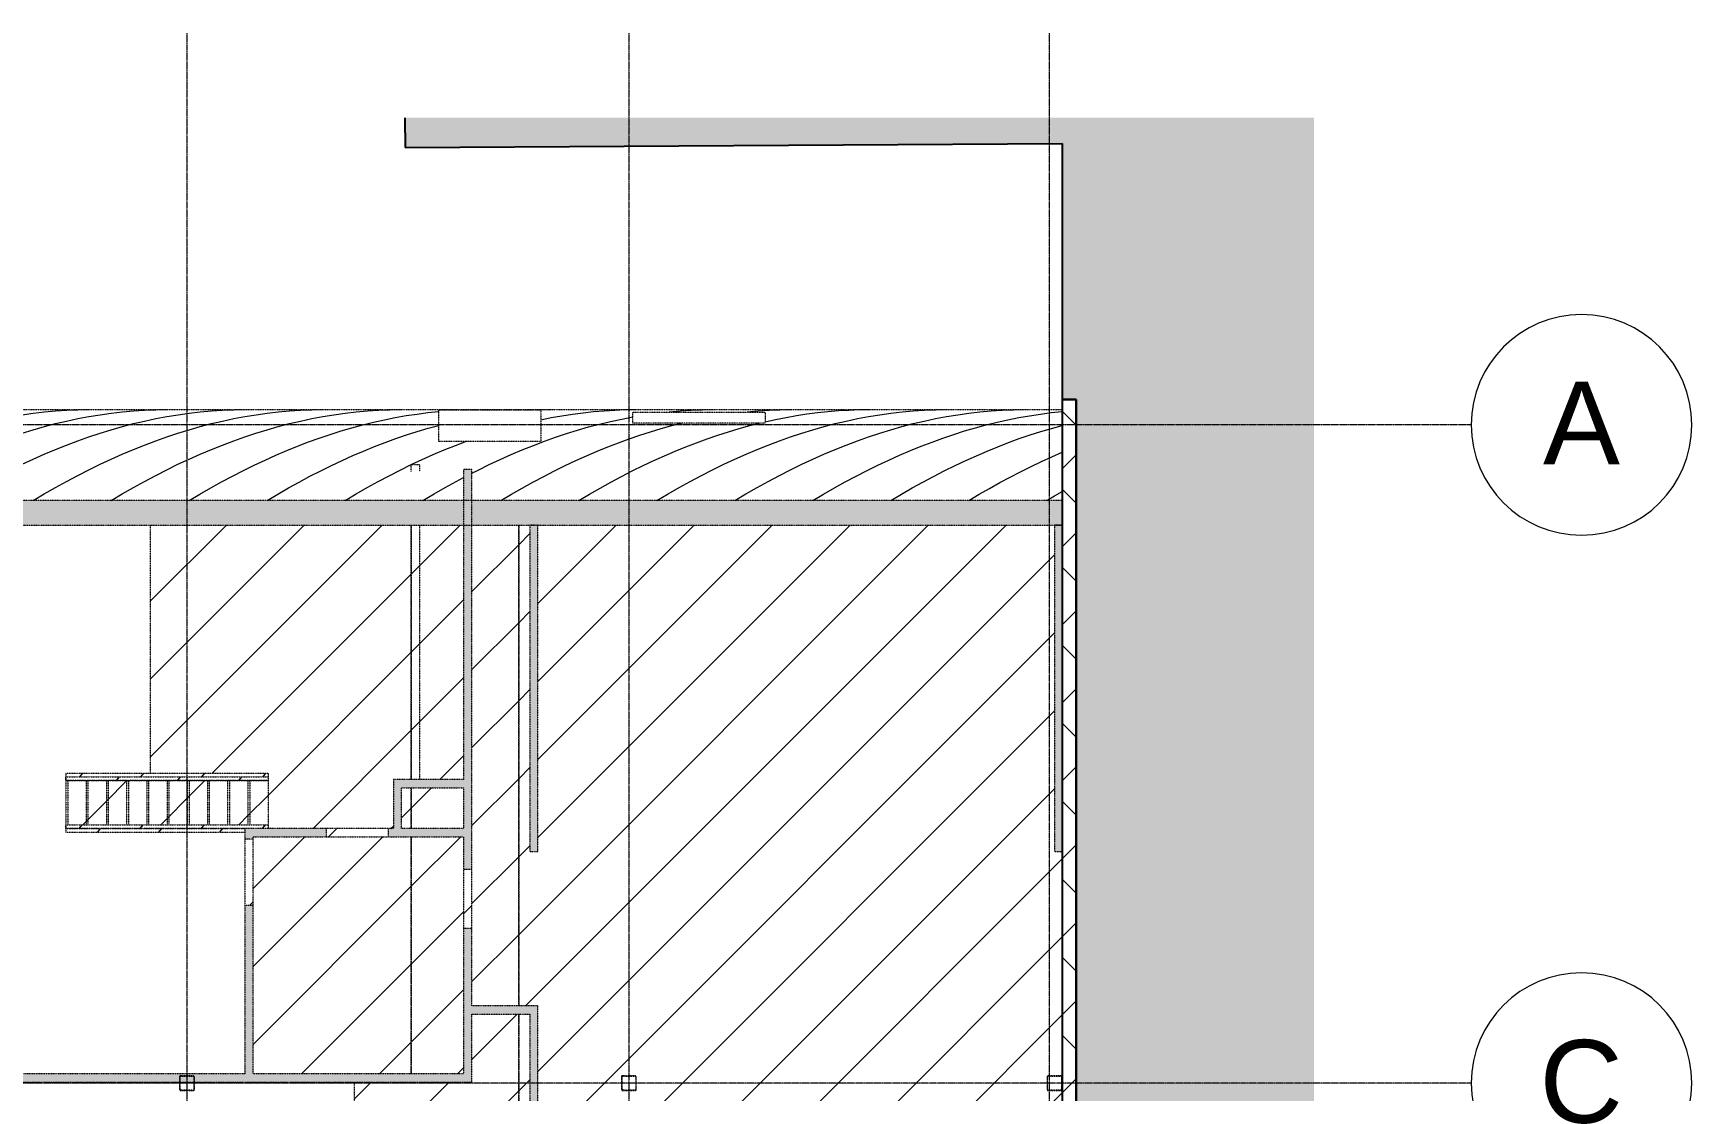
# Model space of a CAD drawing. Header units: inches. Extents: x -4124 to 1943, y 10204 to 12096.
# Drawn here: x 1040 to 1943, y 11398 to 11973 of the extents above; entities that cross this region are included whole.
import ezdxf

# ---------------------------------------------------------------- set-up
doc = ezdxf.new("R2010")
doc.units = ezdxf.units.IN
doc.header["$MEASUREMENT"] = 0
doc.linetypes.add('Demolished', pattern=[0.1875, 0.125, -0.0625])
doc.linetypes.add('Grid Line 1_2_', pattern=[0.875, 0.5, -0.125, 0.125, -0.125])
for name, color, linetype, lineweight in [('A-DETL-GENF-1', 10, 'Demolished', 9), ('A-DETL-MEDM-1', 10, 'Demolished', 9), ('A-DOOR-5', 10, 'Demolished', 9), ('A-DOOR-7', 20, 'Demolished', 9), ('A-FLOR-2', 20, 'Demolished', 9), ('A-FLOR-3', 10, 'Demolished', 9), ('A-FLOR-HRAL-1', 10, 'Demolished', 9), ('A-FLOR-HRAL-2', 20, 'Demolished', 9), ('A-ROOF-1', 8, 'Continuous', 9), ('A-ROOF-2', 10, 'Demolished', 9), ('A-ROOF-3', 1, 'Demolished', 15), ('A-ROOF-PATT-1', 20, 'Continuous', 9), ('A-WALL-2', 8, 'Continuous', 9), ('A-WALL-3', 163, 'Continuous', 25), ('A-WALL-4', 173, 'Continuous', 9), ('A-WALL-PATT-1', 7, 'Continuous', 9), ('I-WALL-1', 8, 'Continuous', 9), ('I-WALL-2', 1, 'Demolished', 15), ('I-WALL-4', 20, 'Demolished', 9), ('I-WALL-5', 10, 'Demolished', 9), ('S-COLS-4', 1, 'Demolished', 15), ('S-COLS-5', 10, 'Demolished', 9), ('S-COLS-6', 254, 'Demolished', 9), ('S-COLS-7', 9, 'Continuous', 9), ('S-GRID-1', 1, 'Grid Line 1_2_', 9), ('S-GRID-IDEN', 1, 'Continuous', 9), ('S-STRS-1', 20, 'Demolished', 9), ('S-STRS-2', 10, 'Demolished', 9)]:
    doc.layers.add(name, color=color, linetype=linetype, lineweight=lineweight)
doc.styles.add('Arial', font='arial.ttf', dxfattribs={"height": 45})
pattern_1 = [(45, (3185.41, 0), (-21.2132, 21.2132), [])]
pattern_2 = [(51.925, (2405.431, 0), (-16.61813, 21.213395), [])]
pattern_3 = [(51.925, (-796.918, 0), (-16.61813, 21.213395), [])]

# ---------------------------------------------------------------- blocks, each defined once
blk = doc.blocks.new('Top Rail Type - Top Rail_Internal_-1229845-DEMO PLAN - MEZZ')
at = {"layer": 'A-FLOR-HRAL-2'}
h = blk.add_hatch(dxfattribs=at)
h.set_pattern_fill('FP_35', color=256, style=0, pattern_type=2)
h.set_pattern_definition(pattern_3)
h.paths.add_polyline_path([(-2030.2, 11540.9), (-2017.57, 11540.9), (-2017.57, 11542.9), (-2127.57, 11542.9), (-2127.57, 11540.9), (-2117.4, 11540.9)], flags=0)
at = {"layer": 'A-FLOR-HRAL-1'}
for p, q in [((-2127.57, 11540.9), (-2127.57, 11542.9)), ((-2127.57, 11542.9), (-2017.57, 11542.9)), ((-2030.2, 11540.9), (-2127.57, 11540.9)), ((-2017.57, 11542.9), (-2017.57, 11540.9))]:
    blk.add_line(p, q, dxfattribs=at)
blk = doc.blocks.new('Top Rail Type - Top Rail_Internal_-V16-DEMO PLAN - MEZZ')
at = {"layer": 'A-FLOR-HRAL-1'}
for p, q in [((-2127.57, 11542.9), (-2127.57, 11540.9)), ((-2127.57, 11542.9), (-2017.57, 11542.9)), ((-2127.57, 11540.9), (-2030.2, 11540.9)), ((-2017.57, 11542.9), (-2017.57, 11540.9))]:
    blk.add_line(p, q, dxfattribs=at)
blk = doc.blocks.new('Top Rail Type - Top Rail_Internal_-1229856-DEMO PLAN - MEZZ')
at = {"layer": 'A-FLOR-HRAL-2'}
h = blk.add_hatch(dxfattribs=at)
h.set_pattern_fill('FP_35', color=256, style=0, pattern_type=2)
h.set_pattern_definition(pattern_3)
h.paths.add_polyline_path([(-2017.57, 11566.9), (-2017.57, 11568.9), (-2127.57, 11568.9), (-2127.57, 11566.9), (-2117.4, 11566.9)], flags=0)
at = {"layer": 'A-FLOR-HRAL-1'}
for p, q in [((-2127.57, 11566.9), (-2127.57, 11568.9)), ((-2127.57, 11568.9), (-2017.57, 11568.9)), ((-2017.57, 11566.9), (-2127.57, 11566.9)), ((-2017.57, 11568.9), (-2017.57, 11566.9))]:
    blk.add_line(p, q, dxfattribs=at)
blk = doc.blocks.new('Top Rail Type - Top Rail_Internal_-V17-DEMO PLAN - MEZZ')
at = {"layer": 'A-FLOR-HRAL-1'}
for p, q in [((-2127.57, 11568.9), (-2127.57, 11566.9)), ((-2127.57, 11568.9), (-2017.57, 11568.9)), ((-2127.57, 11566.9), (-2017.57, 11566.9)), ((-2017.57, 11568.9), (-2017.57, 11566.9))]:
    blk.add_line(p, q, dxfattribs=at)
blk = doc.blocks.new('HSS-Hollow Structural Section-Column - HSS8X8X1_4-1247569-DEMO PLAN - MEZZ')
at = {"layer": 'S-COLS-6'}
h = blk.add_hatch(color=256, dxfattribs=at)
h.paths.add_polyline_path([(3.53, -4), (3.86, -3.86), (4, -3.53), (3.7, -3.7)], flags=0)
h.paths.add_polyline_path([(-3.53, -4), (3.53, -4), (3.53, -3.77), (-3.53, -3.77)], flags=0)
h.paths.add_polyline_path([(-3.53, -4), (-3.7, -3.7), (-4, -3.53), (-3.86, -3.86)], flags=0)
h.paths.add_polyline_path([(4, 3.53), (3.86, 3.86), (3.53, 4), (3.7, 3.7)], flags=0)
h.paths.add_polyline_path([(3.77, -3.53), (4, -3.53), (4, 3.53), (3.77, 3.53)], flags=0)
h.paths.add_polyline_path([(-4, 3.53), (-3.7, 3.7), (-3.53, 4), (-3.86, 3.86)], flags=0)
h.paths.add_polyline_path([(-3.77, -3.53), (-3.77, 3.53), (-4, 3.53), (-4, -3.53)], flags=0)
h.paths.add_polyline_path([(-3.53, 3.77), (3.53, 3.77), (3.53, 4), (-3.53, 4)], flags=0)
at = {"layer": 'S-COLS-4'}
for p, q in [((-4, 3.53), (-4, -3.53)), ((-3.77, -3.53), (-3.77, 3.53)), ((3.53, 4), (-3.53, 4)), ((-3.53, 3.77), (3.53, 3.77)), ((3.77, 3.53), (3.77, -3.53)), ((4, -3.53), (4, 3.53)), ((3.53, -3.77), (-3.53, -3.77)), ((-3.53, -4), (3.53, -4))]:
    blk.add_line(p, q, dxfattribs=at)
for centre, radius, start, end in [((-3.53, 3.53), 0.466, 90, 180), ((-3.53, 3.53), 0.233, 90, 180), ((3.53, 3.53), 0.466, 360, 90), ((3.53, 3.53), 0.233, 0, 90), ((-3.53, -3.53), 0.466, 180, 270), ((-3.53, -3.53), 0.233, 180, 270), ((3.53, -3.53), 0.233, 270, 0), ((3.53, -3.53), 0.466, 270, 360)]:
    blk.add_arc(centre, radius, start, end, dxfattribs=at)
blk = doc.blocks.new('Door-Opening - 32_ x 51_-1245502-DEMO PLAN - MEZZ')
at = {"layer": 'A-DOOR-7'}
h = blk.add_hatch(dxfattribs=at)
h.set_pattern_fill('FP_39', color=256, style=0, pattern_type=2)
h.set_pattern_definition([(135, (11502.323, 1908.953), (-21.2132, -21.2132), [])])
h.paths.add_polyline_path([(15.68, -2.25), (15.68, 2.25), (-16.32, 2.25), (-16.32, -2.25), (-9.63, -2.25)], flags=0)
at = {"layer": 'A-DETL-GENF-1'}
for p, q in [((15.68, 2.25), (-16.32, 2.25)), ((-16.32, -2.25), (15.68, -2.25))]:
    blk.add_line(p, q, dxfattribs=at)
at = {"layer": 'A-DETL-MEDM-1'}
for p, q in [((-16.32, 2.25), (-16.32, -2.25)), ((15.68, -2.25), (15.68, 2.25))]:
    blk.add_line(p, q, dxfattribs=at)
blk = doc.blocks.new('Door-Opening - 34_ x 80_-1254309-DEMO PLAN - MEZZ')
at = {"layer": 'A-DOOR-7'}
h = blk.add_hatch(dxfattribs=at)
h.set_pattern_fill('FP_40', color=256, style=0, pattern_type=2)
h.set_pattern_definition([(225, (-1969.276, 11538.645), (21.2132, -21.2132), [])])
h.paths.add_polyline_path([(-17.32, 2.25), (-17.32, -2.25), (16.68, -2.25), (16.68, 2.25)], flags=0)
at = {"layer": 'A-DETL-GENF-1'}
for p, q in [((16.68, 2.25), (-17.32, 2.25)), ((-17.32, -2.25), (16.68, -2.25))]:
    blk.add_line(p, q, dxfattribs=at)
at = {"layer": 'A-DETL-MEDM-1'}
for p, q in [((-17.32, 2.25), (-17.32, -2.25)), ((16.68, -2.25), (16.68, 2.25))]:
    blk.add_line(p, q, dxfattribs=at)
blk = doc.blocks.new('Door-Opening - 36_ x 36_-1254857-DEMO PLAN - MEZZ')
at = {"layer": 'A-DOOR-7'}
h = blk.add_hatch(dxfattribs=at)
h.set_pattern_fill('FP_41', color=256, style=0, pattern_type=2)
h.set_pattern_definition([(135, (11516.823, 2027.953), (-21.2132, -21.2132), [])])
h.paths.add_polyline_path([(17.68, 2.25), (-18.32, 2.25), (-18.32, -2.25), (17.68, -2.25)], flags=0)
at = {"layer": 'A-DETL-GENF-1'}
for p, q in [((17.68, 2.25), (-18.32, 2.25)), ((-18.32, -2.25), (17.68, -2.25))]:
    blk.add_line(p, q, dxfattribs=at)
at = {"layer": 'A-DETL-MEDM-1'}
for p, q in [((-18.32, 2.25), (-18.32, -2.25)), ((17.68, -2.25), (17.68, 2.25))]:
    blk.add_line(p, q, dxfattribs=at)
blk = doc.blocks.new('FP_20-DEMO PLAN - MEZZ')
at = {"layer": 'A-ROOF-2'}
blk.add_line((-1585.45, 11768.64), (-3026.2, 11768.64), dxfattribs=at)
at = {"layer": 'A-ROOF-PATT-1'}
for p, q in [((-2151.42, 11765.91), (-2145.35, 11766.76)), ((-2145.35, 11766.76), (-2139.29, 11767.45)), ((-2139.31, 11759.48), (-2133.25, 11761.06)), ((-2139.29, 11767.45), (-2133.23, 11768)), ((-2133.25, 11761.06), (-2127.18, 11762.49)), ((-2133.23, 11768), (-2127.16, 11768.4)), ((-2127.18, 11762.49), (-2121.12, 11763.78)), ((-2127.16, 11768.4), (-2121.1, 11768.65)), ((-2121.12, 11763.78), (-2115.05, 11764.92)), ((-2121.1, 11768.65), (-2115.03, 11768.75)), ((-2115.05, 11764.92), (-2108.99, 11765.91)), ((-2108.99, 11765.91), (-2102.93, 11766.76)), ((-2102.93, 11766.76), (-2096.86, 11767.45)), ((-2096.88, 11759.48), (-2090.82, 11761.06)), ((-2096.86, 11767.45), (-2090.8, 11768)), ((-2090.82, 11761.06), (-2084.76, 11762.49)), ((-2090.8, 11768), (-2084.74, 11768.4)), ((-2084.76, 11762.49), (-2078.69, 11763.78)), ((-2084.74, 11768.4), (-2078.67, 11768.65)), ((-2078.69, 11763.78), (-2072.63, 11764.92)), ((-2078.67, 11768.65), (-2072.61, 11768.75)), ((-2072.63, 11764.92), (-2066.56, 11765.91)), ((-2066.56, 11765.91), (-2060.5, 11766.76)), ((-2060.5, 11766.76), (-2054.44, 11767.45)), ((-2054.46, 11759.48), (-2048.39, 11761.06)), ((-2054.44, 11767.45), (-2048.37, 11768)), ((-2048.39, 11761.06), (-2042.33, 11762.49)), ((-2048.37, 11768), (-2042.31, 11768.4)), ((-2042.33, 11762.49), (-2036.27, 11763.78)), ((-2042.31, 11768.4), (-2036.24, 11768.65)), ((-2036.27, 11763.78), (-2030.2, 11764.92)), ((-2036.24, 11768.65), (-2030.18, 11768.75)), ((-2030.2, 11764.92), (-2024.14, 11765.91)), ((-2024.14, 11765.91), (-2018.07, 11766.76)), ((-2018.07, 11766.76), (-2012.01, 11767.45)), ((-2012.03, 11759.48), (-2005.97, 11761.06)), ((-2012.01, 11767.45), (-2005.95, 11768)), ((-2005.97, 11761.06), (-1999.9, 11762.49)), ((-2005.95, 11768), (-1999.88, 11768.4)), ((-1999.9, 11762.49), (-1993.84, 11763.78)), ((-1999.88, 11768.4), (-1993.82, 11768.65)), ((-1993.84, 11763.78), (-1987.78, 11764.92)), ((-1993.82, 11768.65), (-1987.75, 11768.75)), ((-1987.78, 11764.92), (-1981.71, 11765.91)), ((-1981.71, 11765.91), (-1975.65, 11766.76)), ((-1975.65, 11766.76), (-1969.58, 11767.45)), ((-1969.58, 11767.45), (-1963.52, 11768)), ((-1966.05, 11760.42), (-1960.14, 11761.88)), ((-1963.52, 11768), (-1957.46, 11768.4)), ((-1960.14, 11761.88), (-1954.24, 11763.19)), ((-1957.46, 11768.4), (-1951.39, 11768.65)), ((-1954.24, 11763.19), (-1948.33, 11764.37)), ((-1951.39, 11768.65), (-1945.33, 11768.75)), ((-1948.33, 11764.37), (-1942.42, 11765.41)), ((-1942.42, 11765.41), (-1936.52, 11766.31)), ((-1936.52, 11766.31), (-1930.61, 11767.07)), ((-1930.61, 11767.07), (-1924.7, 11767.69)), ((-1909.66, 11768.63), (-1904.45, 11768.74)), ((-1869.2, 11768.56), (-1863.99, 11768.71)), ((-1869.2, 11763.23), (-1863.45, 11764.38)), ((-1863.45, 11764.38), (-1857.7, 11765.39)), ((-1857.7, 11765.39), (-1851.94, 11766.27)), ((-1851.94, 11766.27), (-1846.19, 11767.02)), ((-1846.19, 11767.02), (-1840.44, 11767.64)), ((-1840.44, 11767.64), (-1834.69, 11768.12)), ((-1837.16, 11760.83), (-1831.16, 11762.27)), ((-1834.69, 11768.12), (-1828.93, 11768.46)), ((-1831.16, 11762.27), (-1825.15, 11763.57)), ((-1828.93, 11768.46), (-1823.18, 11768.68)), ((-1825.15, 11763.57), (-1819.14, 11764.73)), ((-1823.18, 11768.68), (-1817.43, 11768.75)), ((-1799.37, 11767.5), (-1793.39, 11768.03)), ((-1797.82, 11760.03), (-1792.01, 11761.5)), ((-1793.39, 11768.03), (-1787.41, 11768.42)), ((-1787.41, 11768.42), (-1781.43, 11768.66)), ((-1781.43, 11768.66), (-1775.45, 11768.75)), ((-1756.94, 11767.5), (-1750.96, 11768.03)), ((-1755.4, 11760.03), (-1749.58, 11761.5)), ((-1750.96, 11768.03), (-1744.98, 11768.42)), ((-1747.14, 11762.08), (-1741.43, 11763.34)), ((-1744.98, 11768.42), (-1739, 11768.66)), ((-1741.43, 11763.34), (-1735.72, 11764.46)), ((-1739, 11768.66), (-1733.03, 11768.75)), ((-1735.72, 11764.46), (-1730.02, 11765.46)), ((-1730.02, 11765.46), (-1724.31, 11766.32)), ((-1724.31, 11766.32), (-1718.6, 11767.06)), ((-1718.6, 11767.06), (-1712.89, 11767.66)), ((-1715.05, 11759.48), (-1708.98, 11761.06)), ((-1712.89, 11767.66), (-1707.18, 11768.13)), ((-1708.98, 11761.06), (-1702.92, 11762.49)), ((-1707.18, 11768.13), (-1701.47, 11768.47)), ((-1702.92, 11762.49), (-1696.85, 11763.78)), ((-1701.47, 11768.47), (-1695.77, 11768.68)), ((-1696.85, 11763.78), (-1690.79, 11764.92)), ((-1695.77, 11768.68), (-1690.06, 11768.75)), ((-1690.79, 11764.92), (-1684.73, 11765.91)), ((-1684.73, 11765.91), (-1678.66, 11766.76)), ((-1678.66, 11766.76), (-1672.6, 11767.45)), ((-1672.62, 11759.48), (-1666.56, 11761.06)), ((-1672.6, 11767.45), (-1666.54, 11768)), ((-1666.56, 11761.06), (-1660.49, 11762.49)), ((-1666.54, 11768), (-1660.47, 11768.4)), ((-1660.49, 11762.49), (-1654.43, 11763.78)), ((-1660.47, 11768.4), (-1654.41, 11768.65)), ((-1654.43, 11763.78), (-1648.36, 11764.92)), ((-1654.41, 11768.65), (-1648.34, 11768.75)), ((-1648.36, 11764.92), (-1642.3, 11765.91)), ((-1642.3, 11765.91), (-1636.24, 11766.76)), ((-1636.24, 11766.76), (-1630.17, 11767.45)), ((-1630.17, 11767.45), (-1624.11, 11768)), ((-1626.75, 11760.39), (-1620.85, 11761.85)), ((-1624.11, 11768), (-1618.04, 11768.4)), ((-1620.85, 11761.85), (-1614.95, 11763.17)), ((-1618.04, 11768.4), (-1611.98, 11768.65)), ((-1614.95, 11763.17), (-1609.05, 11764.35)), ((-1611.98, 11768.65), (-1605.92, 11768.75)), ((-1609.05, 11764.35), (-1603.15, 11765.39)), ((-1603.15, 11765.39), (-1597.25, 11766.29)), ((-1597.25, 11766.29), (-1591.35, 11767.06)), ((-1591.35, 11767.06), (-1585.45, 11767.68)), ((-2151.44, 11755.89), (-2145.37, 11757.76)), ((-2145.37, 11757.76), (-2139.31, 11759.48)), ((-2121.14, 11751.74), (-2115.08, 11753.88)), ((-2115.08, 11753.88), (-2109.01, 11755.89)), ((-2109.01, 11755.89), (-2102.95, 11757.76)), ((-2102.95, 11757.76), (-2096.88, 11759.48)), ((-2078.71, 11751.74), (-2072.65, 11753.88)), ((-2072.65, 11753.88), (-2066.59, 11755.89)), ((-2066.59, 11755.89), (-2060.52, 11757.76)), ((-2060.52, 11757.76), (-2054.46, 11759.48)), ((-2036.29, 11751.74), (-2030.22, 11753.88)), ((-2030.22, 11753.88), (-2024.16, 11755.89)), ((-2024.16, 11755.89), (-2018.09, 11757.76)), ((-2018.09, 11757.76), (-2012.03, 11759.48)), ((-1995.59, 11751.1), (-1989.68, 11753.23)), ((-1989.68, 11753.23), (-1983.77, 11755.23)), ((-1983.77, 11755.23), (-1977.87, 11757.1)), ((-1977.87, 11757.1), (-1971.96, 11758.83)), ((-1971.96, 11758.83), (-1966.05, 11760.42)), ((-1953.9, 11750.82), (-1948.06, 11752.95)), ((-1948.06, 11752.95), (-1942.22, 11754.94)), ((-1942.22, 11754.94), (-1936.38, 11756.81)), ((-1936.38, 11756.81), (-1930.54, 11758.54)), ((-1930.54, 11758.54), (-1924.7, 11760.14)), ((-1867.2, 11751.51), (-1861.19, 11753.65)), ((-1861.19, 11753.65), (-1855.19, 11755.66)), ((-1855.19, 11755.66), (-1849.18, 11757.52)), ((-1849.18, 11757.52), (-1843.17, 11759.25)), ((-1843.17, 11759.25), (-1837.16, 11760.83)), ((-1826.9, 11750.72), (-1821.08, 11752.84)), ((-1821.08, 11752.84), (-1815.27, 11754.84)), ((-1815.27, 11754.84), (-1809.45, 11756.7)), ((-1809.45, 11756.7), (-1803.64, 11758.43)), ((-1803.64, 11758.43), (-1797.82, 11760.03)), ((-1784.47, 11750.72), (-1778.65, 11752.84)), ((-1778.65, 11752.84), (-1772.84, 11754.84)), ((-1772.84, 11754.84), (-1767.03, 11756.7)), ((-1767.03, 11756.7), (-1761.21, 11758.43)), ((-1761.21, 11758.43), (-1755.4, 11760.03)), ((-1739.3, 11751.74), (-1733.24, 11753.88)), ((-1733.24, 11753.88), (-1727.17, 11755.89)), ((-1727.17, 11755.89), (-1721.11, 11757.76)), ((-1721.11, 11757.76), (-1715.05, 11759.48)), ((-1696.88, 11751.74), (-1690.81, 11753.88)), ((-1690.81, 11753.88), (-1684.75, 11755.89)), ((-1684.75, 11755.89), (-1678.68, 11757.76)), ((-1678.68, 11757.76), (-1672.62, 11759.48)), ((-1656.25, 11751.07), (-1650.35, 11753.2)), ((-1650.35, 11753.2), (-1644.45, 11755.2)), ((-1644.45, 11755.2), (-1638.55, 11757.07)), ((-1638.55, 11757.07), (-1632.65, 11758.8)), ((-1632.65, 11758.8), (-1626.75, 11760.39)), ((-1614.6, 11750.78), (-1608.77, 11752.91)), ((-1608.77, 11752.91), (-1602.94, 11754.9)), ((-1602.94, 11754.9), (-1597.11, 11756.76)), ((-1597.11, 11756.76), (-1591.28, 11758.5)), ((-1591.28, 11758.5), (-1585.45, 11760.1)), ((-2145.39, 11741.77), (-2139.33, 11744.47)), ((-2139.33, 11744.47), (-2133.27, 11747.03)), ((-2133.27, 11747.03), (-2127.2, 11749.45)), ((-2127.2, 11749.45), (-2121.14, 11751.74)), ((-2102.97, 11741.77), (-2096.9, 11744.47)), ((-2096.9, 11744.47), (-2090.84, 11747.03)), ((-2090.84, 11747.03), (-2084.78, 11749.45)), ((-2084.78, 11749.45), (-2078.71, 11751.74)), ((-2060.54, 11741.77), (-2054.48, 11744.47)), ((-2054.48, 11744.47), (-2048.41, 11747.03)), ((-2048.41, 11747.03), (-2042.35, 11749.45)), ((-2042.35, 11749.45), (-2036.29, 11751.74)), ((-2019.21, 11741.27), (-2013.31, 11743.92)), ((-2013.31, 11743.92), (-2007.4, 11746.44)), ((-2007.4, 11746.44), (-2001.49, 11748.84)), ((-2001.49, 11748.84), (-1995.59, 11751.1)), ((-1977.26, 11741.05), (-1971.42, 11743.68)), ((-1971.42, 11743.68), (-1965.58, 11746.19)), ((-1965.58, 11746.19), (-1959.74, 11748.57)), ((-1959.74, 11748.57), (-1953.9, 11750.82)), ((-1933.68, 11741.58), (-1927.67, 11744.26)), ((-1927.67, 11744.26), (-1921.67, 11746.81)), ((-1921.67, 11746.81), (-1915.67, 11749.22)), ((-1915.67, 11749.22), (-1909.66, 11751.5)), ((-1891.23, 11741.59), (-1885.22, 11744.27)), ((-1885.22, 11744.27), (-1879.22, 11746.82)), ((-1879.22, 11746.82), (-1873.21, 11749.23)), ((-1873.21, 11749.23), (-1867.2, 11751.51)), ((-1850.15, 11740.97), (-1844.34, 11743.6)), ((-1844.34, 11743.6), (-1838.52, 11746.1)), ((-1838.52, 11746.1), (-1832.71, 11748.47)), ((-1832.71, 11748.47), (-1826.9, 11750.72)), ((-1807.73, 11740.97), (-1801.91, 11743.6)), ((-1801.91, 11743.6), (-1796.1, 11746.1)), ((-1796.1, 11746.1), (-1790.28, 11748.47)), ((-1790.28, 11748.47), (-1784.47, 11750.72)), ((-1763.56, 11741.77), (-1757.49, 11744.47)), ((-1757.49, 11744.47), (-1751.43, 11747.03)), ((-1751.43, 11747.03), (-1745.37, 11749.45)), ((-1745.37, 11749.45), (-1739.3, 11751.74)), ((-1721.13, 11741.77), (-1715.07, 11744.47)), ((-1715.07, 11744.47), (-1709, 11747.03)), ((-1709, 11747.03), (-1702.94, 11749.45)), ((-1702.94, 11749.45), (-1696.88, 11751.74)), ((-1679.85, 11741.25), (-1673.95, 11743.9)), ((-1673.95, 11743.9), (-1668.05, 11746.42)), ((-1668.05, 11746.42), (-1662.15, 11748.81)), ((-1662.15, 11748.81), (-1656.25, 11751.07)), ((-1637.92, 11741.02), (-1632.09, 11743.65)), ((-1632.09, 11743.65), (-1626.26, 11746.15)), ((-1626.26, 11746.15), (-1620.43, 11748.53)), ((-1620.43, 11748.53), (-1614.6, 11750.78)), ((-1596.75, 11740.44), (-1591.1, 11743.01)), ((-1591.1, 11743.01), (-1585.45, 11745.47)), ((-2151.46, 11738.94), (-2145.39, 11741.77)), ((-2121.16, 11732.9), (-2115.1, 11735.99)), ((-2115.1, 11735.99), (-2109.03, 11738.94)), ((-2109.03, 11738.94), (-2102.97, 11741.77)), ((-2078.73, 11732.9), (-2072.67, 11735.99)), ((-2072.67, 11735.99), (-2066.61, 11738.94)), ((-2066.61, 11738.94), (-2060.54, 11741.77)), ((-2036.93, 11732.57), (-2031.03, 11735.59)), ((-2031.03, 11735.59), (-2025.12, 11738.49)), ((-2025.12, 11738.49), (-2019.21, 11741.27)), ((-1994.78, 11732.43), (-1988.94, 11735.42)), ((-1988.94, 11735.42), (-1983.1, 11738.3)), ((-1983.1, 11738.3), (-1977.26, 11741.05)), ((-1951.69, 11732.77), (-1945.69, 11735.84)), ((-1945.69, 11735.84), (-1939.68, 11738.77)), ((-1939.68, 11738.77), (-1933.68, 11741.58)), ((-1906.7, 11734.08), (-1903.25, 11735.84)), ((-1903.25, 11735.84), (-1897.24, 11738.78)), ((-1897.24, 11738.78), (-1891.23, 11741.59)), ((-1867.6, 11732.38), (-1861.78, 11735.36)), ((-1861.78, 11735.36), (-1855.97, 11738.23)), ((-1855.97, 11738.23), (-1850.15, 11740.97)), ((-1825.17, 11732.38), (-1819.36, 11735.36)), ((-1819.36, 11735.36), (-1813.54, 11738.23)), ((-1813.54, 11738.23), (-1807.73, 11740.97)), ((-1781.75, 11732.9), (-1775.68, 11735.99)), ((-1775.68, 11735.99), (-1769.62, 11738.94)), ((-1769.62, 11738.94), (-1763.56, 11741.77)), ((-1739.32, 11732.9), (-1733.26, 11735.99)), ((-1733.26, 11735.99), (-1727.19, 11738.94)), ((-1727.19, 11738.94), (-1721.13, 11741.77)), ((-1697.55, 11732.55), (-1691.65, 11735.58)), ((-1691.65, 11735.58), (-1685.75, 11738.47)), ((-1685.75, 11738.47), (-1679.85, 11741.25)), ((-1655.41, 11732.41), (-1649.58, 11735.4)), ((-1649.58, 11735.4), (-1643.75, 11738.27)), ((-1643.75, 11738.27), (-1637.92, 11741.02)), ((-1613.7, 11732.03), (-1608.05, 11734.94)), ((-1608.05, 11734.94), (-1602.4, 11737.75)), ((-1602.4, 11737.75), (-1596.75, 11740.44)), ((-2139.35, 11722.87), (-2133.29, 11726.34)), ((-2133.29, 11726.34), (-2127.22, 11729.68)), ((-2127.22, 11729.68), (-2121.16, 11732.9)), ((-2096.93, 11722.87), (-2090.86, 11726.34)), ((-2090.86, 11726.34), (-2084.8, 11729.68)), ((-2084.8, 11729.68), (-2078.73, 11732.9)), ((-2054.66, 11722.78), (-2048.75, 11726.16)), ((-2048.75, 11726.16), (-2042.84, 11729.42)), ((-2042.84, 11729.42), (-2036.93, 11732.57)), ((-2012.3, 11722.74), (-2006.46, 11726.08)), ((-2006.46, 11726.08), (-2000.62, 11729.31)), ((-2000.62, 11729.31), (-1994.78, 11732.43)), ((-1969.71, 11722.84), (-1963.7, 11726.27)), ((-1963.7, 11726.27), (-1957.7, 11729.58)), ((-1957.7, 11729.58), (-1951.69, 11732.77)), ((-1927.28, 11722.84), (-1921.27, 11726.27)), ((-1921.27, 11726.27), (-1915.26, 11729.59)), ((-1915.26, 11729.59), (-1911.2, 11731.74)), ((-1885.04, 11722.73), (-1879.23, 11726.06)), ((-1879.23, 11726.06), (-1873.41, 11729.27)), ((-1873.41, 11729.27), (-1867.6, 11732.38)), ((-1842.62, 11722.73), (-1836.8, 11726.06)), ((-1836.8, 11726.06), (-1830.99, 11729.27)), ((-1830.99, 11729.27), (-1825.17, 11732.38)), ((-1799.94, 11722.87), (-1793.88, 11726.34)), ((-1793.88, 11726.34), (-1787.81, 11729.68)), ((-1787.81, 11729.68), (-1781.75, 11732.9)), ((-1757.51, 11722.87), (-1751.45, 11726.34)), ((-1751.45, 11726.34), (-1745.39, 11729.68)), ((-1745.39, 11729.68), (-1739.32, 11732.9)), ((-1715.25, 11722.77), (-1709.35, 11726.15)), ((-1709.35, 11726.15), (-1703.45, 11729.41)), ((-1703.45, 11729.41), (-1697.55, 11732.55)), ((-1672.9, 11722.73), (-1667.07, 11726.07)), ((-1667.07, 11726.07), (-1661.24, 11729.3)), ((-1661.24, 11729.3), (-1655.41, 11732.41)), ((-1630.65, 11722.63), (-1625, 11725.87)), ((-1625, 11725.87), (-1619.35, 11729)), ((-1619.35, 11729), (-1613.7, 11732.03)), ((-2145.42, 11719.28), (-2139.35, 11722.87)), ((-2102.99, 11719.28), (-2096.93, 11722.87)), ((-2060.56, 11719.28), (-2054.66, 11722.78)), ((-2018.14, 11719.28), (-2012.3, 11722.74)), ((-1975.71, 11719.28), (-1969.71, 11722.84)), ((-1933.28, 11719.28), (-1927.28, 11722.84)), ((-1890.86, 11719.28), (-1885.04, 11722.73)), ((-1848.43, 11719.28), (-1842.62, 11722.73)), ((-1806, 11719.28), (-1799.94, 11722.87)), ((-1763.58, 11719.28), (-1757.51, 11722.87)), ((-1721.15, 11719.28), (-1715.25, 11722.77)), ((-1678.72, 11719.28), (-1672.9, 11722.73)), ((-1636.3, 11719.28), (-1630.65, 11722.63)), ((-1593.87, 11719.28), (-1589.66, 11721.79)), ((-1589.66, 11721.79), (-1585.45, 11724.23))]:
    blk.add_line(p, q, dxfattribs=at)
blk = doc.blocks.new('Walls 1 - Walls 1-1277454-DEMO PLAN - MEZZ')
at = {"layer": 'A-WALL-2'}
blk.add_hatch(color=256, dxfattribs=at).paths.add_polyline_path([(-1448.44, 10375.73), (-1448.44, 11927.42), (-1943.14, 11927.42), (-1943.06, 11911.21), (-1585.45, 11913.39), (-1585.45, 11774.15), (-1577.83, 11774.15), (-1577.83, 10643.01), (-1938.58, 10642.37), (-1938.58, 10376.85)], flags=0)
at = {"layer": 'A-WALL-3'}
for p, q in [((-1943.14, 11927.42), (-1943.06, 11911.21)), ((-1943.06, 11911.21), (-1585.45, 11913.39)), ((-1585.45, 11913.39), (-1585.45, 11774.15)), ((-1585.45, 11774.15), (-1577.83, 11774.15)), ((-1577.83, 11774.15), (-1577.83, 10643.01))]:
    blk.add_line(p, q, dxfattribs=at)
blk = doc.blocks.new('Grid - Grid Head - Circle-50561-DEMO PLAN - MEZZ')
at = {"layer": 'S-GRID-IDEN'}
for start, end in [(360, 180), (180, 360)]:
    blk.add_arc((0, 0), 0.25, start, end, dxfattribs=at)

msp = doc.modelspace()

# ---------------------------------------------------------------- hatches: boundary and pattern name
at = {"layer": 'A-FLOR-2'}
h = msp.add_hatch(dxfattribs=at)
h.set_pattern_fill('FP_21', color=256, style=0, pattern_type=2)
h.set_pattern_definition(pattern_1)
h.paths.add_polyline_path([(1303.95, 10848.82), (1304.21, 10848.82), (1304.21, 11042.78), (1285.96, 11042.78), (1285.96, 10848.82)], flags=0)
h.paths.add_polyline_path([(1281.46, 10848.82), (1281.46, 11045.03), (1281.21, 11045.03), (1281.21, 11324.4), (1304.21, 11324.4), (1304.21, 11439.9), (1278.71, 11439.9), (1278.71, 11402.9), (1214.71, 11402.9), (1214.71, 11229.9), (1095.71, 11229.9), (1095.71, 11039.4), (1186.71, 11039.4), (1186.71, 10848.82), (1246.83, 10848.82)], flags=0)
h.paths.add_polyline_path([(1120.17, 11157.4), (1120.17, 11157.63), (1127.24, 11157.63), (1127.24, 11157.4)], flags=0)
h.paths.add_polyline_path([(1120.17, 11157.4), (1119.8, 11157.63), (1119.71, 11157.86), (1120.05, 11157.63)], flags=0)
h.paths.add_polyline_path([(1127.24, 11157.4), (1127.47, 11157.73), (1127.71, 11157.86), (1127.57, 11157.53), (1127.41, 11157.46)], flags=0)
h.paths.add_polyline_path([(1119.71, 11157.86), (1119.71, 11164.93), (1119.94, 11164.93), (1119.94, 11157.86)], flags=0)
h.paths.add_polyline_path([(1127.71, 11164.93), (1127.37, 11165.16), (1127.24, 11165.4), (1127.61, 11165.16)], flags=0)
h.paths.add_polyline_path([(1127.47, 11157.86), (1127.57, 11164.93), (1127.71, 11164.93), (1127.71, 11157.86)], flags=0)
h.paths.add_polyline_path([(1120.17, 11165.4), (1127.24, 11165.4), (1127.24, 11165.16), (1120.17, 11165.16)], flags=0)
h.paths.add_polyline_path([(1119.71, 11164.93), (1119.84, 11165.26), (1120.17, 11165.4), (1119.94, 11165.06)], flags=0)
h.paths.add_polyline_path([(1246.55, 11407.4), (1274.21, 11407.4), (1274.21, 11536.4), (1245.71, 11536.4), (1245.71, 11407.4)], flags=0)
h.paths.add_polyline_path([(1304.21, 11444.4), (1304.21, 11705.88), (1278.71, 11705.88), (1278.71, 11444.4), (1279.33, 11444.4)], flags=0)
h.paths.add_polyline_path([(1250.21, 11540.9), (1274.21, 11540.9), (1274.21, 11562.94), (1245.71, 11562.94), (1245.71, 11540.9)], flags=0)
h = msp.add_hatch(dxfattribs=at)
h.set_pattern_fill('FP_21', color=256, style=0, pattern_type=2)
h.set_pattern_definition(pattern_1)
h.paths.add_polyline_path([(1159.71, 11407.4), (1245.71, 11407.4), (1245.71, 11536.4), (1159.71, 11536.4), (1159.71, 11408.08)], flags=0)
h.paths.add_polyline_path([(1235.25, 11540.9), (1236.01, 11540.9), (1236.01, 11567.44), (1245.71, 11567.44), (1245.71, 11705.88), (1103.71, 11705.88), (1103.71, 11570.9), (1167.84, 11570.9), (1167.84, 11540.9), (1233.46, 11540.9)], flags=0)
h.paths.add_polyline_path([(1240.51, 11540.9), (1245.71, 11540.9), (1245.71, 11562.94), (1240.51, 11562.94), (1240.51, 11548.82)], flags=0)
h = msp.add_hatch(dxfattribs=at)
h.set_pattern_fill('FP_21', color=256, style=0, pattern_type=2)
h.set_pattern_definition(pattern_1)
h.paths.add_polyline_path([(1273.75, 11567.44), (1274.21, 11567.44), (1274.21, 11705.88), (1245.71, 11705.88), (1245.71, 11567.44)], flags=0)
h = msp.add_hatch(dxfattribs=at)
h.set_pattern_fill('FP_21', color=256, style=0, pattern_type=2)
h.set_pattern_definition(pattern_1)
h.paths.add_polyline_path([(1304.21, 11260.27), (1440.21, 11260.27), (1440.21, 11319.9), (1367.21, 11319.9), (1367.21, 11317.28), (1361.21, 11317.28), (1361.21, 11319.9), (1304.21, 11319.9), (1304.21, 11304.22)], flags=0)
h.paths.add_polyline_path([(1444.71, 11260.27), (1599.96, 11260.27), (1599.96, 11528.4), (1595.71, 11528.4), (1595.71, 11705.88), (1314.71, 11705.88), (1314.71, 11528.4), (1310.21, 11528.4), (1310.21, 11705.88), (1304.21, 11705.88), (1304.21, 11444.4), (1314.71, 11444.4), (1314.71, 11324.4), (1361.21, 11324.4), (1361.21, 11398.04), (1367.21, 11398.04), (1367.21, 11324.4), (1444.71, 11324.4), (1444.71, 11304.22)], flags=0)
h.paths.add_polyline_path([(1363.89, 11317.69), (1364.41, 11317.79), (1364.32, 11318.03), (1364.07, 11317.93), (1364, 11317.79)], flags=0)
h.paths.add_polyline_path([(1310.21, 11324.4), (1310.21, 11439.9), (1304.21, 11439.9), (1304.21, 11324.4)], flags=0)
h.paths.add_polyline_path([(1592.24, 11398.4), (1592.24, 11398.63), (1599.3, 11398.63), (1599.3, 11398.4)], flags=0)
h.paths.add_polyline_path([(1591.77, 11398.86), (1591.77, 11405.93), (1592, 11405.93), (1592, 11398.86)], flags=0)
h.paths.add_polyline_path([(1592.24, 11398.4), (1591.91, 11398.53), (1591.77, 11398.86), (1592.11, 11398.63)], flags=0)
h.paths.add_polyline_path([(1599.3, 11398.4), (1599.54, 11398.73), (1599.77, 11398.86), (1599.54, 11398.49), (1599.47, 11398.46)], flags=0)
h.paths.add_polyline_path([(1360.67, 11398.4), (1360.3, 11398.63), (1360.34, 11398.79), (1360.55, 11398.63)], flags=0)
h.paths.add_polyline_path([(1367.74, 11398.4), (1360.67, 11398.4), (1360.67, 11398.63), (1367.74, 11398.63)], flags=0)
h.paths.add_polyline_path([(1367.74, 11398.4), (1368.07, 11398.79), (1368.21, 11398.86), (1368.07, 11398.53), (1367.91, 11398.46)], flags=0)
h.paths.add_polyline_path([(1599.77, 11405.93), (1599.43, 11406.16), (1599.3, 11406.4), (1599.63, 11406.26), (1599.7, 11406.09)], flags=0)
h.paths.add_polyline_path([(1599.54, 11398.86), (1599.54, 11405.93), (1599.77, 11405.93), (1599.77, 11398.86)], flags=0)
h.paths.add_polyline_path([(1360.21, 11398.86), (1360.21, 11405.93), (1360.44, 11405.93), (1360.34, 11398.86)], flags=0)
h.paths.add_polyline_path([(1368.21, 11405.93), (1367.87, 11406.16), (1367.74, 11406.4), (1368.11, 11406.16)], flags=0)
h.paths.add_polyline_path([(1368.21, 11398.86), (1367.97, 11398.86), (1368.07, 11405.93), (1368.21, 11405.93)], flags=0)
h.paths.add_polyline_path([(1592.24, 11406.4), (1599.3, 11406.4), (1599.3, 11406.16), (1592.24, 11406.16)], flags=0)
h.paths.add_polyline_path([(1591.77, 11405.93), (1592, 11406.3), (1592.24, 11406.4), (1592, 11406.06)], flags=0)
h.paths.add_polyline_path([(1360.67, 11406.4), (1367.74, 11406.4), (1367.74, 11406.16), (1360.67, 11406.16)], flags=0)
h.paths.add_polyline_path([(1360.21, 11405.93), (1360.34, 11406.26), (1360.67, 11406.4), (1360.34, 11406)], flags=0)
at = {"layer": 'A-ROOF-1'}
msp.add_hatch(color=256, dxfattribs=at).paths.add_polyline_path([(1599.96, 11705.88), (1599.96, 11719.19), (159.21, 11719.19), (159.21, 11705.88), (1402.49, 11705.88)], flags=0)
at = {"layer": 'A-WALL-PATT-1'}
h = msp.add_hatch(dxfattribs=at)
h.set_pattern_fill('FP_1', color=256, style=0, pattern_type=2)
h.set_pattern_definition([(45, (3185.41, 0), (-21.2132, 21.2132), []), (135, (3185.41, 0), (-21.2132, -21.2132), [])])
h.paths.add_polyline_path([(1607.58, 10640.15), (1607.58, 11774.15), (1599.96, 11774.15), (1599.96, 10640.15)], flags=0)
at = {"layer": 'I-WALL-1'}
h = msp.add_hatch(color=256, dxfattribs=at)
h.paths.add_polyline_path([(1278.71, 11407.4), (1278.71, 11486.65), (1274.21, 11486.65), (1274.21, 11407.4)], flags=0)
h.paths.add_polyline_path([(1278.71, 11518.65), (1278.71, 11736.15), (1274.21, 11736.15), (1274.21, 11518.65)], flags=0)
for points in [[(1314.71, 11528.4), (1314.71, 11705.88), (1310.21, 11705.88), (1310.21, 11528.4)], [(1599.96, 11528.4), (1599.96, 11705.88), (1595.71, 11705.88), (1595.71, 11528.4)], [(1240.51, 11540.9), (1240.51, 11567.44), (1236.01, 11567.44), (1236.01, 11540.9)], [(1274.21, 11562.94), (1274.21, 11567.44), (1240.51, 11567.44), (1240.51, 11562.94)], [(1310.21, 11439.9), (1310.21, 11444.4), (1278.71, 11444.4), (1278.71, 11439.9)], [(1310.21, 11324.4), (1314.71, 11324.4), (1314.71, 11444.4), (1310.21, 11444.4), (1310.21, 11408.08)], [(1278.71, 11402.9), (1278.71, 11407.4), (399.56, 11407.4), (399.56, 11402.9), (1235.25, 11402.9)]]:
    msp.add_hatch(color=256, dxfattribs=at).paths.add_polyline_path(points, flags=0)
h = msp.add_hatch(color=256, dxfattribs=at)
h.paths.add_polyline_path([(1159.71, 11407.4), (1159.71, 11499.15), (1155.21, 11499.15), (1155.21, 11407.4)], flags=0)
h.paths.add_polyline_path([(1159.71, 11535.15), (1159.71, 11540.9), (1155.21, 11540.9), (1155.21, 11535.15)], flags=0)
h = msp.add_hatch(color=256, dxfattribs=at)
h.paths.add_polyline_path([(1233.46, 11536.4), (1274.21, 11536.4), (1274.21, 11540.9), (1233.46, 11540.9)], flags=0)
h.paths.add_polyline_path([(1199.46, 11536.4), (1199.46, 11540.9), (1159.71, 11540.9), (1159.71, 11536.4)], flags=0)
at = {"layer": 'I-WALL-4'}
h = msp.add_hatch(dxfattribs=at)
h.set_pattern_fill('FP_21', color=256, style=0, pattern_type=2)
h.set_pattern_definition(pattern_1)
h.paths.add_polyline_path([(1245.71, 11567.44), (1250.21, 11567.44), (1250.21, 11705.88), (1245.71, 11705.88)], flags=0)
h.paths.add_polyline_path([(1250.21, 11735.09), (1250.21, 11738.65), (1245.71, 11738.65), (1245.71, 11735.09)], flags=0)
at = {"layer": 'S-COLS-7'}
h = msp.add_hatch(color=256, dxfattribs=at)
h.paths.add_polyline_path([(1127.24, 11398.4), (1127.57, 11398.53), (1127.71, 11398.86), (1127.41, 11398.7)], flags=0)
h.paths.add_polyline_path([(1120.17, 11398.4), (1127.24, 11398.4), (1127.24, 11398.63), (1120.17, 11398.63)], flags=0)
h.paths.add_polyline_path([(1120.17, 11398.4), (1120.01, 11398.7), (1119.71, 11398.86), (1119.84, 11398.53)], flags=0)
h.paths.add_polyline_path([(1119.71, 11405.93), (1120.01, 11406.09), (1120.17, 11406.4), (1119.84, 11406.26)], flags=0)
h.paths.add_polyline_path([(1119.71, 11398.86), (1119.94, 11398.86), (1119.94, 11405.93), (1119.71, 11405.93)], flags=0)
h.paths.add_polyline_path([(1127.71, 11405.93), (1127.57, 11406.26), (1127.24, 11406.4), (1127.41, 11406.09)], flags=0)
h.paths.add_polyline_path([(1127.47, 11398.86), (1127.71, 11398.86), (1127.71, 11405.93), (1127.47, 11405.93)], flags=0)
h.paths.add_polyline_path([(1120.17, 11406.16), (1127.24, 11406.16), (1127.24, 11406.4), (1120.17, 11406.4)], flags=0)
h = msp.add_hatch(color=256, dxfattribs=at)
h.paths.add_polyline_path([(1367.74, 11398.4), (1368.07, 11398.53), (1368.21, 11398.86), (1367.91, 11398.7)], flags=0)
h.paths.add_polyline_path([(1360.67, 11398.4), (1367.74, 11398.4), (1367.74, 11398.63), (1360.67, 11398.63)], flags=0)
h.paths.add_polyline_path([(1360.67, 11398.4), (1360.51, 11398.7), (1360.21, 11398.86), (1360.34, 11398.53)], flags=0)
h.paths.add_polyline_path([(1360.21, 11405.93), (1360.51, 11406.09), (1360.67, 11406.4), (1360.34, 11406.26)], flags=0)
h.paths.add_polyline_path([(1360.44, 11398.86), (1360.44, 11405.93), (1360.21, 11405.93), (1360.21, 11398.86)], flags=0)
h.paths.add_polyline_path([(1368.21, 11405.93), (1368.07, 11406.26), (1367.74, 11406.4), (1367.91, 11406.09)], flags=0)
h.paths.add_polyline_path([(1368.21, 11398.86), (1368.21, 11405.93), (1367.97, 11405.93), (1367.97, 11398.86)], flags=0)
h.paths.add_polyline_path([(1367.74, 11406.16), (1367.74, 11406.4), (1360.67, 11406.4), (1360.67, 11406.16)], flags=0)
at = {"layer": 'S-STRS-1'}
h = msp.add_hatch(dxfattribs=at)
h.set_pattern_fill('FP_34', color=256, style=0, pattern_type=2)
h.set_pattern_definition(pattern_2)
h.paths.add_polyline_path([(1167.84, 11568.9), (1167.84, 11570.9), (1057.84, 11570.9), (1057.84, 11568.9), (1166.92, 11568.9)], flags=0)
h = msp.add_hatch(dxfattribs=at)
h.set_pattern_fill('FP_21', color=256, style=0, pattern_type=2)
h.set_pattern_definition(pattern_1)
h.paths.add_polyline_path([(1068.01, 11542.9), (1068.84, 11542.9), (1068.84, 11566.9), (1057.84, 11566.9), (1057.84, 11542.9)], flags=0)
h = msp.add_hatch(dxfattribs=at)
h.set_pattern_fill('FP_26', color=256, style=0, pattern_type=2)
h.set_pattern_definition(pattern_1)
h.paths.add_polyline_path([(1079.84, 11542.9), (1079.84, 11566.9), (1068.84, 11566.9), (1068.84, 11542.9)], flags=0)
h = msp.add_hatch(dxfattribs=at)
h.set_pattern_fill('FP_21', color=256, style=0, pattern_type=2)
h.set_pattern_definition(pattern_1)
h.paths.add_polyline_path([(1090.84, 11542.9), (1090.84, 11566.9), (1079.84, 11566.9), (1079.84, 11542.9)], flags=0)
h = msp.add_hatch(dxfattribs=at)
h.set_pattern_fill('FP_21', color=256, style=0, pattern_type=2)
h.set_pattern_definition(pattern_1)
h.paths.add_polyline_path([(1101.84, 11542.9), (1101.84, 11566.9), (1090.84, 11566.9), (1090.84, 11542.9)], flags=0)
h = msp.add_hatch(dxfattribs=at)
h.set_pattern_fill('FP_21', color=256, style=0, pattern_type=2)
h.set_pattern_definition(pattern_1)
h.paths.add_polyline_path([(1112.84, 11542.9), (1112.84, 11566.9), (1101.84, 11566.9), (1101.84, 11542.9)], flags=0)
h = msp.add_hatch(dxfattribs=at)
h.set_pattern_fill('FP_26', color=256, style=0, pattern_type=2)
h.set_pattern_definition(pattern_1)
h.paths.add_polyline_path([(1123.84, 11542.9), (1123.84, 11566.9), (1112.84, 11566.9), (1112.84, 11542.9)], flags=0)
h = msp.add_hatch(dxfattribs=at)
h.set_pattern_fill('FP_26', color=256, style=0, pattern_type=2)
h.set_pattern_definition(pattern_1)
h.paths.add_polyline_path([(1134.84, 11542.9), (1134.84, 11566.9), (1123.84, 11566.9), (1123.84, 11542.9)], flags=0)
h = msp.add_hatch(dxfattribs=at)
h.set_pattern_fill('FP_26', color=256, style=0, pattern_type=2)
h.set_pattern_definition(pattern_1)
h.paths.add_polyline_path([(1145.84, 11542.9), (1145.84, 11566.9), (1134.84, 11566.9), (1134.84, 11542.9)], flags=0)
h = msp.add_hatch(dxfattribs=at)
h.set_pattern_fill('FP_26', color=256, style=0, pattern_type=2)
h.set_pattern_definition(pattern_1)
h.paths.add_polyline_path([(1156.84, 11542.9), (1156.84, 11566.9), (1145.84, 11566.9), (1145.84, 11542.9)], flags=0)
h = msp.add_hatch(dxfattribs=at)
h.set_pattern_fill('FP_32', color=256, style=0, pattern_type=2)
h.set_pattern_definition(pattern_1)
h.paths.add_polyline_path([(1156.84, 11542.9), (1167.84, 11542.9), (1167.84, 11566.9), (1156.84, 11566.9), (1156.84, 11546.95)], flags=0)
h = msp.add_hatch(dxfattribs=at)
h.set_pattern_fill('FP_34', color=256, style=0, pattern_type=2)
h.set_pattern_definition(pattern_2)
h.paths.add_polyline_path([(1155.21, 11538.9), (1155.21, 11540.9), (1057.84, 11540.9), (1057.84, 11538.9), (1153.14, 11538.9)], flags=0)

# ---------------------------------------------------------------- linework, layer by layer
at = {"layer": 'A-FLOR-3'}
for p, q in [((1103.71, 11705.88), (1103.71, 11570.9)), ((1245.71, 11705.88), (1245.71, 11567.44)), ((1304.21, 11705.88), (1304.21, 11444.4)), ((1304.21, 11444.4), (1304.21, 11705.88)), ((1103.71, 11570.9), (1167.84, 11570.9)), ((1167.84, 11570.9), (1167.84, 11568.9)), ((1167.84, 11566.9), (1167.84, 11542.9)), ((1245.71, 11540.9), (1245.71, 11562.94)), ((1245.71, 11562.94), (1245.71, 11540.9)), ((1245.71, 11407.4), (1245.71, 11536.4)), ((1245.71, 11536.4), (1245.71, 11407.4)), ((1304.21, 11439.9), (1304.21, 11324.4)), ((1304.21, 11324.4), (1304.21, 11439.9)), ((1214.71, 11402.9), (1214.71, 11229.9))]:
    msp.add_line(p, q, dxfattribs=at)
at = {"layer": 'A-ROOF-2'}
for p, q in [((1260.71, 11768.52), (1316.21, 11768.52)), ((1260.71, 11751.4), (1260.71, 11768.52)), ((1316.21, 11768.52), (1316.21, 11751.4)), ((1366.27, 11761.4), (1366.27, 11767.4)), ((1366.27, 11767.4), (1438.27, 11767.4)), ((1438.27, 11761.4), (1366.27, 11761.4)), ((1438.27, 11767.4), (1438.27, 11761.4)), ((1316.21, 11751.4), (1260.71, 11751.4))]:
    msp.add_line(p, q, dxfattribs=at)
at = {"layer": 'A-ROOF-3'}
for p, q in [((1599.96, 11719.19), (159.21, 11719.19)), ((1599.96, 11705.88), (1599.96, 11719.19)), ((159.21, 11705.88), (1599.96, 11705.88))]:
    msp.add_line(p, q, dxfattribs=at)
at = {"layer": 'A-WALL-3'}
for p, q in [((1599.96, 11774.15), (1599.96, 11705.89)), ((1607.58, 11774.15), (1599.96, 11774.15)), ((1607.58, 10640.15), (1607.58, 11774.15)), ((1599.96, 11705.88), (1599.96, 11149.15))]:
    msp.add_line(p, q, dxfattribs=at)
at = {"layer": 'I-WALL-2'}
for p, q in [((1274.21, 11736.15), (1274.21, 11567.44)), ((1278.71, 11736.15), (1274.21, 11736.15)), ((1278.71, 11518.65), (1278.71, 11736.15)), ((1314.71, 11705.88), (1310.21, 11705.88)), ((1310.21, 11705.88), (1310.21, 11528.4)), ((1314.71, 11528.4), (1314.71, 11705.88)), ((1595.71, 11705.88), (1595.71, 11528.4)), ((1599.96, 11705.88), (1595.71, 11705.88)), ((1599.96, 11528.4), (1599.96, 11705.88)), ((1236.01, 11567.44), (1236.01, 11540.9)), ((1274.21, 11567.44), (1236.01, 11567.44)), ((1240.51, 11540.9), (1240.51, 11562.94)), ((1240.51, 11562.94), (1274.21, 11562.94)), ((1274.21, 11562.94), (1274.21, 11540.9)), ((1155.21, 11540.9), (1155.21, 11535.15)), ((1199.46, 11540.9), (1155.21, 11540.9)), ((1159.71, 11535.15), (1159.71, 11536.4)), ((1159.71, 11536.4), (1199.46, 11536.4)), ((1236.01, 11540.9), (1233.46, 11540.9)), ((1233.46, 11536.4), (1274.21, 11536.4)), ((1274.21, 11540.9), (1240.51, 11540.9)), ((1274.21, 11536.4), (1274.21, 11518.65)), ((1310.21, 11528.4), (1314.71, 11528.4)), ((1595.71, 11528.4), (1599.96, 11528.4)), ((1155.21, 11499.15), (1155.21, 11407.4)), ((1159.71, 11407.4), (1159.71, 11499.15)), ((1274.21, 11486.65), (1274.21, 11407.4)), ((1278.71, 11444.4), (1278.71, 11486.65)), ((1314.71, 11444.4), (1278.71, 11444.4)), ((1278.71, 11402.9), (1278.71, 11439.9)), ((1278.71, 11439.9), (1310.21, 11439.9)), ((1310.21, 11439.9), (1310.21, 11324.4)), ((1314.71, 11324.4), (1314.71, 11444.4)), ((399.56, 11402.9), (1278.71, 11402.9)), ((1155.21, 11407.4), (404.06, 11407.4)), ((1274.21, 11407.4), (1159.71, 11407.4))]:
    msp.add_line(p, q, dxfattribs=at)
at = {"layer": 'I-WALL-5'}
for p, q in [((1245.71, 11735.09), (1245.71, 11738.65)), ((1250.21, 11738.65), (1245.71, 11738.65)), ((1250.21, 11738.65), (1250.21, 11735.09)), ((1245.71, 11567.44), (1245.71, 11705.88)), ((1250.21, 11705.88), (1250.21, 11567.44))]:
    msp.add_line(p, q, dxfattribs=at)
at = {"layer": 'S-COLS-4'}
for p, q in [((1119.71, 11405.93), (1119.71, 11398.86)), ((1119.94, 11398.86), (1119.94, 11405.93)), ((1127.24, 11406.4), (1120.17, 11406.4)), ((1120.17, 11406.16), (1127.24, 11406.16)), ((1127.47, 11405.93), (1127.47, 11398.86)), ((1127.71, 11398.86), (1127.71, 11405.93)), ((1360.21, 11405.93), (1360.21, 11398.86)), ((1360.44, 11398.86), (1360.44, 11405.93)), ((1367.74, 11406.4), (1360.67, 11406.4)), ((1360.67, 11406.16), (1367.74, 11406.16)), ((1367.97, 11405.93), (1367.97, 11398.86)), ((1368.21, 11398.86), (1368.21, 11405.93)), ((1127.24, 11398.63), (1120.17, 11398.63)), ((1120.17, 11398.4), (1127.24, 11398.4)), ((1367.74, 11398.63), (1360.67, 11398.63)), ((1360.67, 11398.4), (1367.74, 11398.4))]:
    msp.add_line(p, q, dxfattribs=at)
for centre, radius, start, end in [((1120.17, 11405.93), 0.466, 90, 180), ((1120.17, 11405.93), 0.233, 90, 180), ((1127.24, 11405.93), 0.466, 0, 90), ((1127.24, 11405.93), 0.233, 0, 90), ((1360.67, 11405.93), 0.466, 90, 180), ((1360.67, 11405.93), 0.233, 90, 180), ((1367.74, 11405.93), 0.466, 0, 90), ((1367.74, 11405.93), 0.233, 0, 90), ((1120.17, 11398.86), 0.466, 180, 270), ((1120.17, 11398.86), 0.233, 180, 270), ((1127.24, 11398.86), 0.466, 270, 0), ((1127.24, 11398.86), 0.233, 270, 0), ((1360.67, 11398.86), 0.466, 180, 270), ((1360.67, 11398.86), 0.233, 180, 270), ((1367.74, 11398.86), 0.466, 270, 0), ((1367.74, 11398.86), 0.233, 270, 0)]:
    msp.add_arc(centre, radius, start, end, dxfattribs=at)
at = {"layer": 'S-GRID-1'}
for p, q in [((1123.71, 11973.42), (1123.71, 10769.7)), ((1364.21, 11973.42), (1364.21, 10769.7)), ((1592.96, 11973.42), (1592.96, 10769.7)), ((1822.61, 11760.4), (-728.77, 11760.4)), ((1822.61, 11402.4), (-728.77, 11402.4))]:
    msp.add_line(p, q, dxfattribs=at)
at = {"layer": 'S-STRS-2'}
for p, q in [((1057.84, 11570.9), (1057.84, 11568.9)), ((1057.84, 11570.9), (1103.71, 11570.9)), ((1057.84, 11566.9), (1057.84, 11542.9)), ((1058.84, 11566.9), (1058.84, 11542.9)), ((1068.84, 11566.9), (1068.84, 11542.9)), ((1069.84, 11566.9), (1069.84, 11542.9)), ((1079.84, 11566.9), (1079.84, 11542.9)), ((1080.84, 11566.9), (1080.84, 11542.9)), ((1090.84, 11566.9), (1090.84, 11542.9)), ((1091.84, 11566.9), (1091.84, 11542.9)), ((1101.84, 11566.9), (1101.84, 11542.9)), ((1102.84, 11566.9), (1102.84, 11542.9)), ((1112.84, 11566.9), (1112.84, 11542.9)), ((1113.84, 11566.9), (1113.84, 11542.9)), ((1123.84, 11566.9), (1123.84, 11542.9)), ((1124.84, 11566.9), (1124.84, 11542.9)), ((1134.84, 11566.9), (1134.84, 11542.9)), ((1135.84, 11566.9), (1135.84, 11542.9)), ((1145.84, 11566.9), (1145.84, 11542.9)), ((1146.84, 11566.9), (1146.84, 11542.9)), ((1156.84, 11566.9), (1156.84, 11542.9)), ((1157.84, 11566.9), (1157.84, 11542.9)), ((1057.84, 11540.9), (1057.84, 11538.9)), ((1057.84, 11538.9), (1155.21, 11538.9))]:
    msp.add_line(p, q, dxfattribs=at)

# ---------------------------------------------------------------- block references
at = {"layer": 'A-DOOR-5'}
for name, p, rotation in [('Door-Opening - 34_ x 80_-1254309-DEMO PLAN - MEZZ', (1216.13, 11538.65), 180), ('Door-Opening - 36_ x 36_-1254857-DEMO PLAN - MEZZ', (1157.46, 11516.82), 269.9999999999995), ('Door-Opening - 32_ x 51_-1245502-DEMO PLAN - MEZZ', (1276.46, 11502.32), 270.0000000000012)]:
    msp.add_blockref(name, p, dxfattribs=dict(at, rotation=rotation))
at = {"layer": 'A-FLOR-HRAL-1'}
for name in ['Top Rail Type - Top Rail_Internal_-1229856-DEMO PLAN - MEZZ', 'Top Rail Type - Top Rail_Internal_-V17-DEMO PLAN - MEZZ', 'Top Rail Type - Top Rail_Internal_-1229845-DEMO PLAN - MEZZ', 'Top Rail Type - Top Rail_Internal_-V16-DEMO PLAN - MEZZ']:
    msp.add_blockref(name, (3185.41, 0), dxfattribs=at)
at = {"layer": 'A-ROOF-2'}
msp.add_blockref('FP_20-DEMO PLAN - MEZZ', (3185.41, 0), dxfattribs=at)
at = {"layer": 'A-WALL-4'}
msp.add_blockref('Walls 1 - Walls 1-1277454-DEMO PLAN - MEZZ', (3185.41, 0), dxfattribs=at)
at = {"layer": 'S-COLS-5'}
msp.add_blockref('HSS-Hollow Structural Section-Column - HSS8X8X1_4-1247569-DEMO PLAN - MEZZ', (1595.77, 11402.4), dxfattribs=at)
at = {"layer": 'S-GRID-IDEN', "xscale": 239.9999999999998, "yscale": 239.9999999999998, "zscale": 239.9999999999998, "rotation": 89.9999999999996}
for p in [(1882.61, 11760.4), (1882.61, 11402.4)]:
    msp.add_blockref('Grid - Grid Head - Circle-50561-DEMO PLAN - MEZZ', p, dxfattribs=at)

# ---------------------------------------------------------------- texts
at = {"layer": 'S-GRID-IDEN', "char_height": 45, "attachment_point": 1, "style": 'Arial'}
for s, insert, width in [('A', (1861.59, 11783.85), 50.7525), ('C', (1859.7, 11425.85), 55.2975)]:
    msp.add_mtext(s, dxfattribs=dict(at, insert=insert, width=width))

doc.saveas('drawing.dxf')
